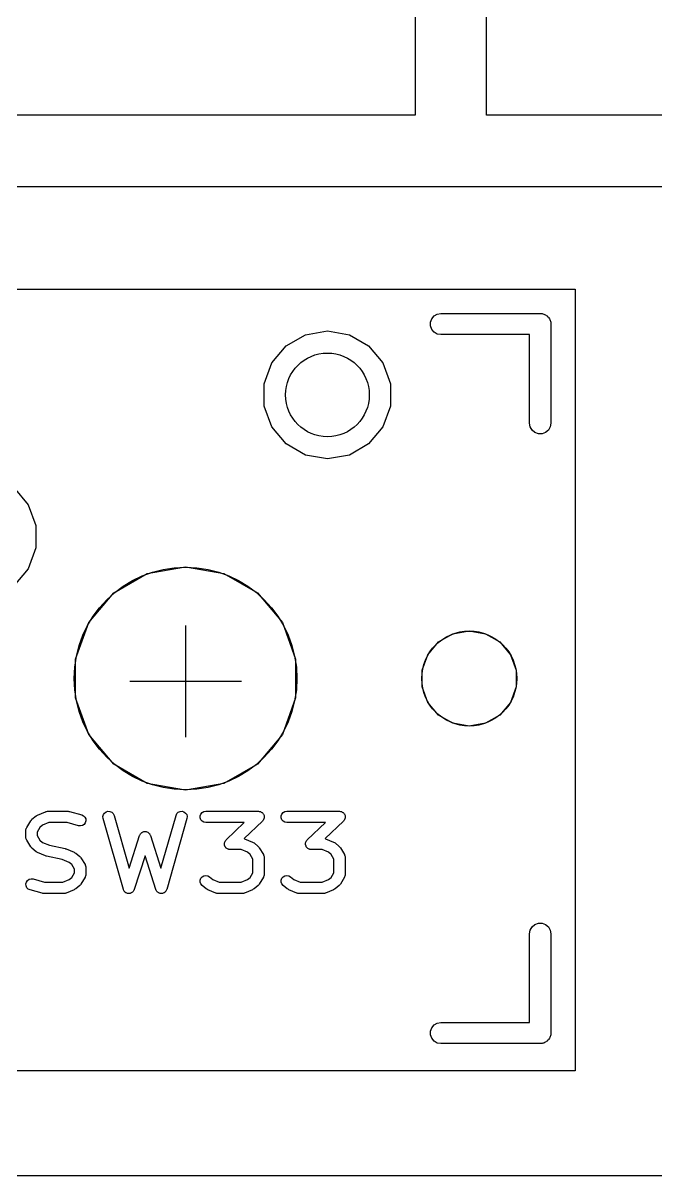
# Model space of a CAD drawing. Header units: millimetres. Extents: x 71 to 299, y 93 to 256.
# Drawn here: x 154.54 to 165.87, y 149.87 to 170.52 of the extents above; entities that cross this region are included whole.
import ezdxf

# ---------------------------------------------------------------- set-up
doc = ezdxf.new("R2010")
doc.units = ezdxf.units.MM
for name, color, linetype in [('BLACK', 7, 'Continuous'), ('PCB', 4, 'Continuous'), ('PCB_参照', 4, 'Continuous'), ('プレート', 6, 'Continuous'), ('物理キー', 7, 'Continuous')]:
    doc.layers.add(name, color=color, linetype=linetype)

# ---------------------------------------------------------------- blocks, each defined once
blk = doc.blocks.new('PCB詳細')
at = {"layer": 'BLACK'}
for p, q in [((97.6995, -91.5041), (97.7568, -91.471)), ((97.7568, -91.471), (97.822, -91.4595)), ((97.822, -91.4595), (99.6, -91.4595)), ((99.6, -91.4595), (99.6164, -91.4624)), ((99.6164, -91.4624), (99.6331, -91.4624)), ((99.6331, -91.4624), (99.6487, -91.4681)), ((99.6487, -91.4681), (99.6652, -91.471)), ((99.6652, -91.471), (99.6796, -91.4793)), ((99.6796, -91.4793), (99.6953, -91.485)), ((97.6344, -91.6169), (97.657, -91.5547)), ((97.6344, -91.6831), (97.6344, -91.6169)), ((97.657, -91.7452), (97.6344, -91.6831)), ((97.657, -91.5547), (97.6995, -91.5041)), ((99.6953, -91.485), (99.708, -91.4957)), ((99.708, -91.4957), (99.7225, -91.5041)), ((99.7225, -91.5041), (99.7332, -91.5168)), ((99.7332, -91.5168), (99.7459, -91.5275)), ((99.7459, -91.5275), (99.7543, -91.542)), ((99.7543, -91.542), (99.765, -91.5547)), ((99.765, -91.5547), (99.7707, -91.5704)), ((99.7707, -91.5704), (99.779, -91.5848)), ((99.779, -91.5848), (99.7819, -91.6013)), ((99.7819, -91.6013), (99.7876, -91.6169)), ((99.7876, -91.6169), (99.7876, -91.6336)), ((99.7876, -91.6336), (99.7905, -91.65)), ((99.7905, -91.65), (99.7905, -93.428)), ((95.0525, -92.0411), (95.3976, -91.8418)), ((95.3976, -91.8418), (95.79, -91.7726)), ((95.79, -91.7726), (96.1824, -91.8418)), ((96.1824, -91.8418), (96.5275, -92.0411)), ((97.6995, -91.7959), (97.657, -91.7452)), ((97.7568, -91.829), (97.6995, -91.7959)), ((97.822, -91.8405), (97.7568, -91.829)), ((99.4095, -91.8405), (97.822, -91.8405)), ((99.4095, -93.428), (99.4095, -91.8405)), ((94.7964, -92.3463), (95.0525, -92.0411)), ((96.5275, -92.0411), (96.7836, -92.3463)), ((94.6601, -92.7208), (94.7964, -92.3463)), ((96.7836, -92.3463), (96.9199, -92.7208)), ((94.6601, -93.1192), (94.6601, -92.7208)), ((96.9199, -92.7208), (96.9199, -93.1192)), ((94.7964, -93.4937), (94.6601, -93.1192)), ((96.9199, -93.1192), (96.7836, -93.4937)), ((95.0525, -93.7989), (94.7964, -93.4937)), ((96.7836, -93.4937), (96.5275, -93.7989)), ((99.421, -93.4932), (99.4095, -93.428)), ((99.4541, -93.5505), (99.421, -93.4932)), ((99.779, -93.4932), (99.7459, -93.5505)), ((99.7905, -93.428), (99.779, -93.4932)), ((99.5048, -93.593), (99.4541, -93.5505)), ((99.5669, -93.6156), (99.5048, -93.593)), ((99.6331, -93.6156), (99.5669, -93.6156)), ((99.6953, -93.593), (99.6331, -93.6156)), ((99.7459, -93.5505), (99.6953, -93.593)), ((95.3976, -93.9982), (95.0525, -93.7989)), ((96.5275, -93.7989), (96.1824, -93.9982)), ((95.79, -94.0674), (95.3976, -93.9982)), ((96.1824, -93.9982), (95.79, -94.0674)), ((90.1775, -94.5811), (90.4336, -94.8863)), ((90.4336, -94.8863), (90.5699, -95.2608)), ((90.5699, -95.2608), (90.5699, -95.6592)), ((90.5699, -95.6592), (90.4336, -96.0337)), ((92.5654, -96.1192), (93.25, -95.9985)), ((93.25, -95.9985), (93.9346, -96.1192)), ((90.4336, -96.0337), (90.1775, -96.3389)), ((91.9634, -96.4667), (92.5654, -96.1192)), ((93.9346, -96.1192), (94.5365, -96.4667)), ((91.5166, -96.9992), (91.9634, -96.4667)), ((94.5365, -96.4667), (94.9834, -96.9992)), ((91.2789, -97.6524), (91.5166, -96.9992)), ((94.9834, -96.9992), (95.2211, -97.6524)), ((97.781, -97.3457), (98.0379, -97.1974)), ((98.0379, -97.1974), (98.33, -97.1458)), ((98.33, -97.1458), (98.6221, -97.1974)), ((98.6221, -97.1974), (98.879, -97.3457)), ((97.5903, -97.5729), (97.781, -97.3457)), ((98.879, -97.3457), (99.0697, -97.5729)), ((91.2789, -98.3476), (91.2789, -97.6524)), ((95.2211, -97.6524), (95.2211, -98.3476)), ((97.4888, -97.8517), (97.5903, -97.5729)), ((99.0697, -97.5729), (99.1712, -97.8517)), ((97.4888, -98.1483), (97.4888, -97.8517)), ((99.1712, -97.8517), (99.1712, -98.1483)), ((97.5903, -98.4271), (97.4888, -98.1483)), ((99.1712, -98.1483), (99.0697, -98.4271)), ((91.5166, -99.0008), (91.2789, -98.3476)), ((95.2211, -98.3476), (94.9834, -99.0008)), ((97.781, -98.6543), (97.5903, -98.4271)), ((99.0697, -98.4271), (98.879, -98.6543)), ((98.0379, -98.8026), (97.781, -98.6543)), ((98.879, -98.6543), (98.6221, -98.8026)), ((98.33, -98.8541), (98.0379, -98.8026)), ((98.6221, -98.8026), (98.33, -98.8541)), ((91.9634, -99.5332), (91.5166, -99.0008)), ((94.9834, -99.0008), (94.5365, -99.5332)), ((92.5654, -99.8808), (91.9634, -99.5332)), ((94.5365, -99.5332), (93.9346, -99.8808)), ((93.25, -100.002), (92.5654, -99.8808)), ((93.9346, -99.8808), (93.25, -100.002)), ((90.4052, -100.669), (90.4777, -100.548)), ((90.4777, -100.548), (90.4888, -100.535)), ((90.4888, -100.535), (90.4998, -100.522)), ((90.4998, -100.522), (90.5724, -100.462)), ((90.5724, -100.462), (90.5856, -100.454)), ((90.5856, -100.454), (90.5984, -100.446)), ((90.5984, -100.446), (90.7435, -100.386)), ((90.7435, -100.386), (90.7458, -100.385)), ((90.7458, -100.385), (90.7478, -100.384)), ((90.7478, -100.384), (90.7629, -100.381)), ((90.7629, -100.381), (90.7779, -100.378)), ((90.7779, -100.378), (90.7803, -100.378)), ((90.7803, -100.378), (90.7826, -100.378)), ((90.7826, -100.378), (91.1454, -100.378)), ((91.1454, -100.378), (91.159, -100.38)), ((91.159, -100.38), (91.1726, -100.382)), ((91.1726, -100.382), (91.3903, -100.442)), ((91.3903, -100.442), (91.4222, -100.457)), ((91.4222, -100.457), (91.4469, -100.482)), ((91.4469, -100.482), (91.4615, -100.515)), ((91.4643, -100.55), (91.4548, -100.584)), ((91.4615, -100.515), (91.4643, -100.55)), ((91.7698, -100.472), (91.7784, -100.438)), ((91.7735, -100.507), (91.7698, -100.472)), ((92.1363, -101.777), (91.7735, -100.507)), ((91.7784, -100.438), (91.7981, -100.409)), ((91.7981, -100.409), (91.8267, -100.388)), ((91.8267, -100.388), (91.8606, -100.378)), ((91.8606, -100.378), (91.8958, -100.381)), ((91.8958, -100.381), (91.928, -100.395)), ((91.928, -100.395), (91.9534, -100.42)), ((91.9534, -100.42), (91.9688, -100.452)), ((91.9688, -100.452), (92.2395, -101.399)), ((92.8091, -101.399), (93.0797, -100.452)), ((93.2751, -100.507), (92.9123, -101.777)), ((93.0797, -100.452), (93.0952, -100.42)), ((93.0952, -100.42), (93.1205, -100.395)), ((93.1205, -100.395), (93.1528, -100.381)), ((93.1528, -100.381), (93.188, -100.378)), ((93.188, -100.378), (93.2219, -100.388)), ((93.2219, -100.388), (93.2504, -100.409)), ((93.2504, -100.409), (93.2702, -100.438)), ((93.2702, -100.438), (93.2788, -100.472)), ((93.2788, -100.472), (93.2751, -100.507)), ((93.5128, -100.462), (93.5249, -100.429)), ((93.5128, -100.497), (93.5128, -100.462)), ((93.5249, -100.53), (93.5128, -100.497)), ((93.5249, -100.429), (93.5476, -100.402)), ((93.5476, -100.557), (93.5249, -100.53)), ((93.5476, -100.402), (93.5781, -100.384)), ((93.5781, -100.575), (93.5476, -100.557)), ((93.5781, -100.384), (93.6129, -100.378)), ((93.6129, -100.378), (94.5563, -100.378)), ((94.6264, -100.553), (94.2966, -100.867)), ((94.5563, -100.378), (94.5706, -100.38)), ((94.5706, -100.38), (94.585, -100.382)), ((94.585, -100.382), (94.5879, -100.383)), ((94.5879, -100.383), (94.591, -100.384)), ((94.591, -100.384), (94.6036, -100.391)), ((94.6036, -100.391), (94.6166, -100.398)), ((94.6166, -100.398), (94.6188, -100.4)), ((94.6188, -100.4), (94.6216, -100.402)), ((94.6216, -100.402), (94.6309, -100.413)), ((94.635, -100.541), (94.6264, -100.553)), ((94.6309, -100.413), (94.6409, -100.423)), ((94.6443, -100.53), (94.635, -100.541)), ((94.6409, -100.423), (94.6422, -100.426)), ((94.6422, -100.426), (94.6443, -100.429)), ((94.6443, -100.429), (94.6492, -100.442)), ((94.6454, -100.527), (94.6443, -100.53)), ((94.6473, -100.525), (94.6454, -100.527)), ((94.6514, -100.511), (94.6473, -100.525)), ((94.6492, -100.442), (94.655, -100.456)), ((94.6563, -100.497), (94.6514, -100.511)), ((94.655, -100.456), (94.6552, -100.459)), ((94.6552, -100.459), (94.6563, -100.462)), ((94.6563, -100.462), (94.6563, -100.476)), ((94.6563, -100.476), (94.6573, -100.491)), ((94.6573, -100.491), (94.6563, -100.494)), ((94.6563, -100.494), (94.6563, -100.497)), ((94.9642, -100.462), (94.9763, -100.429)), ((94.9642, -100.497), (94.9642, -100.462)), ((94.9763, -100.53), (94.9642, -100.497)), ((94.9763, -100.429), (94.999, -100.402)), ((94.999, -100.557), (94.9763, -100.53)), ((94.999, -100.402), (95.0295, -100.384)), ((95.0295, -100.575), (94.999, -100.557)), ((95.0295, -100.384), (95.0643, -100.378)), ((95.0643, -100.378), (96.0077, -100.378)), ((96.0778, -100.553), (95.748, -100.867)), ((96.0077, -100.378), (96.022, -100.38)), ((96.022, -100.38), (96.0364, -100.382)), ((96.0364, -100.382), (96.0393, -100.383)), ((96.0393, -100.383), (96.0425, -100.384)), ((96.0425, -100.384), (96.055, -100.391)), ((96.055, -100.391), (96.068, -100.398)), ((96.068, -100.398), (96.0702, -100.4)), ((96.0702, -100.4), (96.073, -100.402)), ((96.073, -100.402), (96.0823, -100.413)), ((96.0864, -100.541), (96.0778, -100.553)), ((96.0823, -100.413), (96.0923, -100.423)), ((96.0957, -100.53), (96.0864, -100.541)), ((96.0923, -100.423), (96.0936, -100.426)), ((96.0936, -100.426), (96.0957, -100.429)), ((96.0957, -100.429), (96.1007, -100.442)), ((96.0968, -100.527), (96.0957, -100.53)), ((96.0987, -100.525), (96.0968, -100.527)), ((96.1028, -100.511), (96.0987, -100.525)), ((96.1007, -100.442), (96.1065, -100.456)), ((96.1078, -100.497), (96.1028, -100.511)), ((96.1065, -100.456), (96.1067, -100.459)), ((96.1067, -100.459), (96.1078, -100.462)), ((96.1078, -100.462), (96.1078, -100.476)), ((96.1078, -100.476), (96.1087, -100.491)), ((96.1087, -100.491), (96.1078, -100.494)), ((96.1078, -100.494), (96.1078, -100.497)), ((90.3907, -100.721), (90.3924, -100.712)), ((90.3907, -100.842), (90.3907, -100.721)), ((90.3924, -100.712), (90.3925, -100.702)), ((90.3925, -100.702), (90.3954, -100.695)), ((90.3954, -100.695), (90.3968, -100.687)), ((90.3968, -100.687), (90.4017, -100.678)), ((90.4017, -100.678), (90.4052, -100.669)), ((90.6431, -100.668), (90.5939, -100.75)), ((90.5939, -100.75), (90.5939, -100.814)), ((90.6907, -100.628), (90.6431, -100.668)), ((90.8029, -100.581), (90.6907, -100.628)), ((91.1316, -100.581), (90.8029, -100.581)), ((91.3359, -100.638), (91.1316, -100.581)), ((91.3711, -100.641), (91.3359, -100.638)), ((91.4052, -100.632), (91.3711, -100.641)), ((91.4343, -100.612), (91.4052, -100.632)), ((91.4548, -100.584), (91.4343, -100.612)), ((92.4469, -100.777), (92.4491, -100.774)), ((92.4491, -100.774), (92.4599, -100.766)), ((92.4599, -100.766), (92.4701, -100.756)), ((92.4701, -100.756), (92.4738, -100.755)), ((92.4738, -100.755), (92.477, -100.752)), ((92.477, -100.752), (92.49, -100.748)), ((92.49, -100.748), (92.5027, -100.743)), ((92.5027, -100.743), (92.5068, -100.743)), ((92.5068, -100.743), (92.5106, -100.742)), ((92.5106, -100.742), (92.5243, -100.742)), ((92.5243, -100.742), (92.538, -100.742)), ((92.538, -100.742), (92.5418, -100.743)), ((92.5418, -100.743), (92.5459, -100.743)), ((92.5459, -100.743), (92.5585, -100.748)), ((92.5585, -100.748), (92.5716, -100.752)), ((92.5716, -100.752), (92.5748, -100.755)), ((92.5748, -100.755), (92.5785, -100.756)), ((92.5785, -100.756), (92.5887, -100.766)), ((92.5887, -100.766), (92.5995, -100.774)), ((92.5995, -100.774), (92.6016, -100.777)), ((93.6129, -100.581), (93.5781, -100.575)), ((94.3023, -100.581), (93.6129, -100.581)), ((93.9782, -100.89), (94.3023, -100.581)), ((95.0643, -100.581), (95.0295, -100.575)), ((95.7537, -100.581), (95.0643, -100.581)), ((95.4296, -100.89), (95.7537, -100.581)), ((90.3924, -100.852), (90.3907, -100.842)), ((90.3925, -100.862), (90.3924, -100.852)), ((90.3954, -100.869), (90.3925, -100.862)), ((90.3968, -100.877), (90.3954, -100.869)), ((90.4017, -100.886), (90.3968, -100.877)), ((90.4052, -100.895), (90.4017, -100.886)), ((90.4777, -101.016), (90.4052, -100.895)), ((90.5939, -100.814), (90.6431, -100.896)), ((90.6431, -100.896), (90.6907, -100.936)), ((90.6907, -100.936), (90.8127, -100.987)), ((92.2395, -101.399), (92.4275, -100.811)), ((92.4275, -100.811), (92.4294, -100.808)), ((92.4294, -100.808), (92.4303, -100.804)), ((92.4303, -100.804), (92.4376, -100.792)), ((92.4376, -100.792), (92.4439, -100.78)), ((92.4439, -100.78), (92.4469, -100.777)), ((92.6016, -100.777), (92.6046, -100.78)), ((92.6046, -100.78), (92.611, -100.792)), ((92.611, -100.792), (92.6183, -100.804)), ((92.6183, -100.804), (92.6192, -100.808)), ((92.6192, -100.808), (92.6211, -100.811)), ((92.6211, -100.811), (92.8091, -101.399)), ((93.9473, -100.952), (93.9482, -100.949)), ((93.9482, -100.966), (93.9473, -100.952)), ((93.9482, -100.946), (93.9532, -100.932)), ((93.9482, -100.949), (93.9482, -100.946)), ((93.9482, -100.981), (93.9482, -100.966)), ((93.9493, -100.984), (93.9482, -100.981)), ((93.9532, -100.932), (93.9573, -100.918)), ((93.9573, -100.918), (93.9592, -100.916)), ((93.9592, -100.916), (93.9603, -100.913)), ((93.9603, -100.913), (93.9696, -100.901)), ((93.9696, -100.901), (93.9782, -100.89)), ((94.2966, -100.867), (94.3007, -100.868)), ((94.3007, -100.868), (94.3028, -100.869)), ((94.3028, -100.869), (94.3051, -100.87)), ((94.3051, -100.87), (94.4502, -100.93)), ((94.4502, -100.93), (94.463, -100.938)), ((94.463, -100.938), (94.4762, -100.946)), ((94.4762, -100.946), (94.5488, -101.006)), ((95.3987, -100.952), (95.3997, -100.949)), ((95.3997, -100.966), (95.3987, -100.952)), ((95.3997, -100.946), (95.4046, -100.932)), ((95.3997, -100.949), (95.3997, -100.946)), ((95.3997, -100.981), (95.3997, -100.966)), ((95.4008, -100.984), (95.3997, -100.981)), ((95.4046, -100.932), (95.4087, -100.918)), ((95.4087, -100.918), (95.4106, -100.916)), ((95.4106, -100.916), (95.4117, -100.913)), ((95.4117, -100.913), (95.421, -100.901)), ((95.421, -100.901), (95.4296, -100.89)), ((95.748, -100.867), (95.7522, -100.868)), ((95.7522, -100.868), (95.7542, -100.869)), ((95.7542, -100.869), (95.7565, -100.87)), ((95.7565, -100.87), (95.9016, -100.93)), ((95.9016, -100.93), (95.9144, -100.938)), ((95.9144, -100.938), (95.9276, -100.946)), ((95.9276, -100.946), (96.0002, -101.006)), ((90.4889, -101.028), (90.4777, -101.016)), ((90.4998, -101.041), (90.4889, -101.028)), ((90.5724, -101.102), (90.4998, -101.041)), ((90.5856, -101.109), (90.5724, -101.102)), ((90.5984, -101.118), (90.5856, -101.109)), ((90.7435, -101.178), (90.5984, -101.118)), ((90.7529, -101.18), (90.7435, -101.178)), ((90.7618, -101.184), (90.7529, -101.18)), ((91.0427, -101.242), (90.7618, -101.184)), ((90.8127, -100.987), (91.0936, -101.045)), ((91.0936, -101.045), (91.1025, -101.049)), ((91.1025, -101.049), (91.1119, -101.051)), ((91.1119, -101.051), (91.2571, -101.111)), ((91.2571, -101.111), (91.2699, -101.12)), ((91.2699, -101.12), (91.283, -101.127)), ((91.283, -101.127), (91.3556, -101.188)), ((91.3556, -101.188), (91.3666, -101.201)), ((92.5243, -101.176), (92.3308, -101.78)), ((92.7178, -101.78), (92.5243, -101.176)), ((93.9495, -100.987), (93.9493, -100.984)), ((93.9553, -101.001), (93.9495, -100.987)), ((93.9603, -101.014), (93.9553, -101.001)), ((93.9624, -101.017), (93.9603, -101.014)), ((93.9637, -101.02), (93.9624, -101.017)), ((93.9737, -101.03), (93.9637, -101.02)), ((93.983, -101.041), (93.9737, -101.03)), ((93.9858, -101.043), (93.983, -101.041)), ((93.988, -101.045), (93.9858, -101.043)), ((94.001, -101.052), (93.988, -101.045)), ((94.0135, -101.059), (94.001, -101.052)), ((94.0167, -101.059), (94.0135, -101.059)), ((94.0196, -101.061), (94.0167, -101.059)), ((94.034, -101.062), (94.0196, -101.061)), ((94.0483, -101.065), (94.034, -101.062)), ((94.2457, -101.065), (94.0483, -101.065)), ((94.3579, -101.112), (94.2457, -101.065)), ((94.4054, -101.151), (94.3579, -101.112)), ((94.4547, -101.233), (94.4054, -101.151)), ((94.5488, -101.006), (94.5597, -101.019)), ((94.5597, -101.019), (94.5708, -101.032)), ((94.5708, -101.032), (94.6434, -101.153)), ((94.6434, -101.153), (94.6469, -101.162)), ((94.6469, -101.162), (94.6518, -101.17)), ((94.6518, -101.17), (94.6532, -101.178)), ((94.6532, -101.178), (94.656, -101.186)), ((94.656, -101.186), (94.6562, -101.196)), ((95.401, -100.987), (95.4008, -100.984)), ((95.4068, -101.001), (95.401, -100.987)), ((95.4117, -101.014), (95.4068, -101.001)), ((95.4138, -101.017), (95.4117, -101.014)), ((95.4151, -101.02), (95.4138, -101.017)), ((95.4251, -101.03), (95.4151, -101.02)), ((95.4344, -101.041), (95.4251, -101.03)), ((95.4372, -101.043), (95.4344, -101.041)), ((95.4394, -101.045), (95.4372, -101.043)), ((95.4524, -101.052), (95.4394, -101.045)), ((95.465, -101.059), (95.4524, -101.052)), ((95.4681, -101.059), (95.465, -101.059)), ((95.471, -101.061), (95.4681, -101.059)), ((95.4854, -101.062), (95.471, -101.061)), ((95.4997, -101.065), (95.4854, -101.062)), ((95.6971, -101.065), (95.4997, -101.065)), ((95.8093, -101.112), (95.6971, -101.065)), ((95.8569, -101.151), (95.8093, -101.112)), ((95.9061, -101.233), (95.8569, -101.151)), ((96.0002, -101.006), (96.0111, -101.019)), ((96.0111, -101.019), (96.0223, -101.032)), ((96.0223, -101.032), (96.0948, -101.153)), ((96.0948, -101.153), (96.0983, -101.162)), ((96.0983, -101.162), (96.1032, -101.17)), ((96.1032, -101.17), (96.1046, -101.178)), ((96.1046, -101.178), (96.1075, -101.186)), ((96.1075, -101.186), (96.1076, -101.196)), ((91.1648, -101.293), (91.0427, -101.242)), ((91.2123, -101.333), (91.1648, -101.293)), ((91.2615, -101.415), (91.2123, -101.333)), ((91.3666, -101.201), (91.3777, -101.213)), ((91.3777, -101.213), (91.4503, -101.334)), ((91.4503, -101.334), (91.4537, -101.343)), ((91.4537, -101.343), (91.4586, -101.352)), ((91.4586, -101.352), (91.46, -101.36)), ((91.46, -101.36), (91.4629, -101.367)), ((91.4629, -101.367), (91.4631, -101.377)), ((91.4631, -101.377), (91.4647, -101.387)), ((91.4647, -101.387), (91.4647, -101.508)), ((94.4547, -101.479), (94.4547, -101.233)), ((94.6562, -101.196), (94.6579, -101.205)), ((94.6579, -101.205), (94.6579, -101.508)), ((95.9061, -101.479), (95.9061, -101.233)), ((96.1076, -101.196), (96.1093, -101.205)), ((96.1093, -101.205), (96.1093, -101.508)), ((90.4211, -101.617), (90.4502, -101.597)), ((90.4502, -101.597), (90.4844, -101.588)), ((90.4844, -101.588), (90.5195, -101.591)), ((90.5195, -101.591), (90.7238, -101.648)), ((91.0525, -101.648), (91.1648, -101.601)), ((91.1648, -101.601), (91.2123, -101.562)), ((91.2123, -101.562), (91.2615, -101.479)), ((91.2615, -101.479), (91.2615, -101.415)), ((91.4503, -101.56), (91.3777, -101.681)), ((91.4537, -101.551), (91.4503, -101.56)), ((91.4586, -101.542), (91.4537, -101.551)), ((91.46, -101.534), (91.4586, -101.542)), ((91.4629, -101.527), (91.46, -101.534)), ((91.4631, -101.517), (91.4629, -101.527)), ((91.4647, -101.508), (91.4631, -101.517)), ((93.5127, -101.611), (93.5247, -101.578)), ((93.5247, -101.578), (93.5473, -101.551)), ((93.5473, -101.551), (93.5778, -101.533)), ((93.5778, -101.533), (93.6125, -101.527)), ((93.6125, -101.527), (93.6473, -101.533)), ((93.6473, -101.533), (93.6779, -101.551)), ((93.6779, -101.551), (93.7387, -101.601)), ((93.7387, -101.601), (93.8509, -101.648)), ((94.2457, -101.648), (94.3579, -101.601)), ((94.3579, -101.601), (94.4054, -101.562)), ((94.4054, -101.562), (94.4547, -101.479)), ((94.6434, -101.56), (94.5708, -101.681)), ((94.6469, -101.551), (94.6434, -101.56)), ((94.6518, -101.542), (94.6469, -101.551)), ((94.6532, -101.534), (94.6518, -101.542)), ((94.656, -101.527), (94.6532, -101.534)), ((94.6562, -101.517), (94.656, -101.527)), ((94.6579, -101.508), (94.6562, -101.517)), ((94.9642, -101.611), (94.9761, -101.578)), ((94.9761, -101.578), (94.9987, -101.551)), ((94.9987, -101.551), (95.0292, -101.533)), ((95.0292, -101.533), (95.0639, -101.527)), ((95.0639, -101.527), (95.0987, -101.533)), ((95.0987, -101.533), (95.1293, -101.551)), ((95.1293, -101.551), (95.1901, -101.601)), ((95.1901, -101.601), (95.3023, -101.648)), ((95.6971, -101.648), (95.8093, -101.601)), ((95.8093, -101.601), (95.8569, -101.562)), ((95.8569, -101.562), (95.9061, -101.479)), ((96.0948, -101.56), (96.0223, -101.681)), ((96.0983, -101.551), (96.0948, -101.56)), ((96.1032, -101.542), (96.0983, -101.551)), ((96.1046, -101.534), (96.1032, -101.542)), ((96.1075, -101.527), (96.1046, -101.534)), ((96.1076, -101.517), (96.1075, -101.527)), ((96.1093, -101.508), (96.1076, -101.517)), ((90.3912, -101.679), (90.4006, -101.645)), ((90.3939, -101.714), (90.3912, -101.679)), ((90.4085, -101.747), (90.3939, -101.714)), ((90.4006, -101.645), (90.4211, -101.617)), ((90.4333, -101.772), (90.4085, -101.747)), ((90.4651, -101.787), (90.4333, -101.772)), ((90.6828, -101.847), (90.4651, -101.787)), ((90.7238, -101.648), (91.0525, -101.648)), ((91.2571, -101.783), (91.1119, -101.843)), ((91.2699, -101.775), (91.2571, -101.783)), ((91.283, -101.767), (91.2699, -101.775)), ((91.3556, -101.707), (91.283, -101.767)), ((91.3666, -101.694), (91.3556, -101.707)), ((91.3777, -101.681), (91.3666, -101.694)), ((92.1388, -101.783), (92.1363, -101.777)), ((92.14, -101.788), (92.1388, -101.783)), ((92.1464, -101.798), (92.14, -101.788)), ((92.1517, -101.809), (92.1464, -101.798)), ((92.1558, -101.813), (92.1517, -101.809)), ((92.32, -101.801), (92.3143, -101.812)), ((92.3268, -101.791), (92.32, -101.801)), ((92.3281, -101.785), (92.3268, -101.791)), ((92.3308, -101.78), (92.3281, -101.785)), ((92.7204, -101.785), (92.7178, -101.78)), ((92.7218, -101.791), (92.7204, -101.785)), ((92.7286, -101.801), (92.7218, -101.791)), ((92.7342, -101.812), (92.7286, -101.801)), ((92.8968, -101.809), (92.8928, -101.813)), ((92.9021, -101.798), (92.8968, -101.809)), ((92.9086, -101.788), (92.9021, -101.798)), ((92.9098, -101.783), (92.9086, -101.788)), ((92.9123, -101.777), (92.9098, -101.783)), ((93.5129, -101.647), (93.5127, -101.611)), ((93.525, -101.68), (93.5129, -101.647)), ((93.5478, -101.707), (93.525, -101.68)), ((93.6204, -101.767), (93.5478, -101.707)), ((93.6336, -101.775), (93.6204, -101.767)), ((93.6464, -101.783), (93.6336, -101.775)), ((93.7915, -101.843), (93.6464, -101.783)), ((93.8509, -101.648), (94.2457, -101.648)), ((94.4502, -101.783), (94.3051, -101.843)), ((94.463, -101.775), (94.4502, -101.783)), ((94.4762, -101.767), (94.463, -101.775)), ((94.5488, -101.707), (94.4762, -101.767)), ((94.5597, -101.694), (94.5488, -101.707)), ((94.5708, -101.681), (94.5597, -101.694)), ((94.9643, -101.647), (94.9642, -101.611)), ((94.9765, -101.68), (94.9643, -101.647)), ((94.9992, -101.707), (94.9765, -101.68)), ((95.0718, -101.767), (94.9992, -101.707)), ((95.085, -101.775), (95.0718, -101.767)), ((95.0978, -101.783), (95.085, -101.775)), ((95.2429, -101.843), (95.0978, -101.783)), ((95.3023, -101.648), (95.6971, -101.648)), ((95.9016, -101.783), (95.7565, -101.843)), ((95.9144, -101.775), (95.9016, -101.783)), ((95.9276, -101.767), (95.9144, -101.775)), ((96.0002, -101.707), (95.9276, -101.767)), ((96.0111, -101.694), (96.0002, -101.707)), ((96.0223, -101.681), (96.0111, -101.694)), ((90.6965, -101.849), (90.6828, -101.847)), ((90.71, -101.851), (90.6965, -101.849)), ((91.0729, -101.851), (90.71, -101.851)), ((91.0752, -101.851), (91.0729, -101.851)), ((91.0775, -101.851), (91.0752, -101.851)), ((91.0925, -101.848), (91.0775, -101.851)), ((91.1076, -101.845), (91.0925, -101.848)), ((91.1096, -101.844), (91.1076, -101.845)), ((91.1119, -101.843), (91.1096, -101.844)), ((92.1588, -101.818), (92.1558, -101.813)), ((92.1684, -101.825), (92.1588, -101.818)), ((92.1771, -101.834), (92.1684, -101.825)), ((92.1822, -101.836), (92.1771, -101.834)), ((92.1867, -101.839), (92.1822, -101.836)), ((92.1983, -101.843), (92.1867, -101.839)), ((92.2093, -101.848), (92.1983, -101.843)), ((92.2149, -101.848), (92.2093, -101.848)), ((92.2203, -101.85), (92.2149, -101.848)), ((92.2324, -101.85), (92.2203, -101.85)), ((92.2445, -101.851), (92.2324, -101.85)), ((92.2499, -101.849), (92.2445, -101.851)), ((92.2556, -101.849), (92.2499, -101.849)), ((92.2668, -101.844), (92.2556, -101.849)), ((92.2785, -101.841), (92.2668, -101.844)), ((92.283, -101.838), (92.2785, -101.841)), ((92.2882, -101.835), (92.283, -101.838)), ((92.2972, -101.827), (92.2882, -101.835)), ((92.307, -101.82), (92.2972, -101.827)), ((92.3102, -101.816), (92.307, -101.82)), ((92.3143, -101.812), (92.3102, -101.816)), ((92.7384, -101.816), (92.7342, -101.812)), ((92.7416, -101.82), (92.7384, -101.816)), ((92.7514, -101.827), (92.7416, -101.82)), ((92.7603, -101.835), (92.7514, -101.827)), ((92.7656, -101.838), (92.7603, -101.835)), ((92.7701, -101.841), (92.7656, -101.838)), ((92.7818, -101.844), (92.7701, -101.841)), ((92.793, -101.849), (92.7818, -101.844)), ((92.7986, -101.849), (92.793, -101.849)), ((92.804, -101.851), (92.7986, -101.849)), ((92.8161, -101.85), (92.804, -101.851)), ((92.8283, -101.85), (92.8161, -101.85)), ((92.8336, -101.848), (92.8283, -101.85)), ((92.8392, -101.848), (92.8336, -101.848)), ((92.8503, -101.843), (92.8392, -101.848)), ((92.8619, -101.839), (92.8503, -101.843)), ((92.8663, -101.836), (92.8619, -101.839)), ((92.8715, -101.834), (92.8663, -101.836)), ((92.8802, -101.825), (92.8715, -101.834)), ((92.8898, -101.818), (92.8802, -101.825)), ((92.8928, -101.813), (92.8898, -101.818)), ((93.7938, -101.844), (93.7915, -101.843)), ((93.7958, -101.845), (93.7938, -101.844)), ((93.8109, -101.848), (93.7958, -101.845)), ((93.8259, -101.851), (93.8109, -101.848)), ((93.8283, -101.851), (93.8259, -101.851)), ((93.8306, -101.851), (93.8283, -101.851)), ((94.266, -101.851), (93.8306, -101.851)), ((94.2683, -101.851), (94.266, -101.851)), ((94.2706, -101.851), (94.2683, -101.851)), ((94.2856, -101.848), (94.2706, -101.851)), ((94.3007, -101.845), (94.2856, -101.848)), ((94.3028, -101.844), (94.3007, -101.845)), ((94.3051, -101.843), (94.3028, -101.844)), ((95.2452, -101.844), (95.2429, -101.843)), ((95.2473, -101.845), (95.2452, -101.844)), ((95.2624, -101.848), (95.2473, -101.845)), ((95.2774, -101.851), (95.2624, -101.848)), ((95.2797, -101.851), (95.2774, -101.851)), ((95.282, -101.851), (95.2797, -101.851)), ((95.7174, -101.851), (95.282, -101.851)), ((95.7197, -101.851), (95.7174, -101.851)), ((95.7221, -101.851), (95.7197, -101.851)), ((95.7371, -101.848), (95.7221, -101.851)), ((95.7522, -101.845), (95.7371, -101.848)), ((95.7542, -101.844), (95.7522, -101.845)), ((95.7565, -101.843), (95.7542, -101.844)), ((99.4541, -102.45), (99.5048, -102.407)), ((99.5048, -102.407), (99.5669, -102.384)), ((99.5669, -102.384), (99.6331, -102.384)), ((99.6331, -102.384), (99.6953, -102.407)), ((99.6953, -102.407), (99.7459, -102.45)), ((99.4095, -102.572), (99.421, -102.507)), ((99.4095, -104.159), (99.4095, -102.572)), ((99.421, -102.507), (99.4541, -102.45)), ((99.7459, -102.45), (99.779, -102.507)), ((99.779, -102.507), (99.7905, -102.572)), ((99.7905, -102.572), (99.7905, -104.35)), ((97.6344, -104.317), (97.657, -104.255)), ((97.657, -104.255), (97.6995, -104.204)), ((97.6995, -104.204), (97.7568, -104.171)), ((97.7568, -104.171), (97.822, -104.159)), ((97.822, -104.159), (99.4095, -104.159)), ((97.6344, -104.383), (97.6344, -104.317)), ((97.657, -104.445), (97.6344, -104.383)), ((97.6995, -104.496), (97.657, -104.445)), ((99.7332, -104.483), (99.7225, -104.496)), ((99.7459, -104.472), (99.7332, -104.483)), ((99.7543, -104.458), (99.7459, -104.472)), ((99.765, -104.445), (99.7543, -104.458)), ((99.7707, -104.43), (99.765, -104.445)), ((99.779, -104.415), (99.7707, -104.43)), ((99.7819, -104.399), (99.779, -104.415)), ((99.7876, -104.383), (99.7819, -104.399)), ((99.7905, -104.35), (99.7876, -104.366)), ((99.7876, -104.366), (99.7876, -104.383)), ((97.7568, -104.529), (97.6995, -104.496)), ((97.822, -104.54), (97.7568, -104.529)), ((99.6, -104.54), (97.822, -104.54)), ((99.6164, -104.538), (99.6, -104.54)), ((99.6331, -104.538), (99.6164, -104.538)), ((99.6487, -104.532), (99.6331, -104.538)), ((99.6652, -104.529), (99.6487, -104.532)), ((99.6796, -104.521), (99.6652, -104.529)), ((99.6953, -104.515), (99.6796, -104.521)), ((99.708, -104.504), (99.6953, -104.515)), ((99.7225, -104.496), (99.708, -104.504))]:
    blk.add_line(p, q, dxfattribs=at)
for centre, radius in [((95.79, -92.92), 0.7493), ((93.25, -98), 1.9939), ((98.33, -98), 0.8509)]:
    blk.add_circle(centre, radius, dxfattribs=at)
blk = doc.blocks.new('A$C28663')
at = {"layer": 'PCB'}
blk.add_blockref('PCB詳細', (-35.075, 145.925), dxfattribs=at)

msp = doc.modelspace()

# ---------------------------------------------------------------- linework, layer by layer
at = {"layer": 'プレート'}
msp.add_lwpolyline([(150.422, 151.757), (150.422, 165.757), (164.422, 165.757), (164.422, 151.757)], close=True, dxfattribs=at)
at = {"layer": '物理キー', "color": 7}
for points in [[(143.838, 186.594), (161.56, 186.594), (161.56, 168.872), (143.838, 168.872), (143.838, 186.594)], [(162.838, 186.594), (180.56, 186.594), (180.56, 168.872), (162.838, 168.872), (162.838, 186.594)], [(148.588, 167.594), (166.31, 167.594), (166.31, 149.872), (148.588, 149.872), (148.588, 167.594)]]:
    msp.add_lwpolyline(points, close=True, dxfattribs=at)
for points in [[(157.449, 159.733), (157.449, 157.733)], [(156.449, 158.733), (158.449, 158.733), (158.449, 158.733), (158.449, 158.733)]]:
    msp.add_lwpolyline(points, dxfattribs=at)

# ---------------------------------------------------------------- block references
at = {"layer": 'PCB_参照'}
msp.add_blockref('A$C28663', (99.274, 110.857), dxfattribs=at)

doc.saveas('drawing.dxf')
